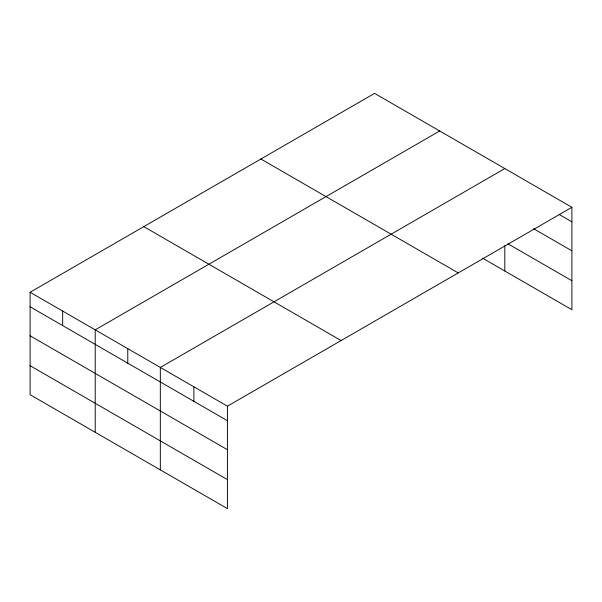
<?xml version="1.0" encoding="UTF-8"?>
<svg xmlns="http://www.w3.org/2000/svg" width="602" height="602" viewBox="0 0 602 602"><rect width="100%" height="100%" fill="white"/><g stroke="black" fill="none" stroke-linecap="round" stroke-linejoin="round"><path stroke-width="0.9" d="M571.9 207.299L374.579 93.378L30.1 292.263L30.1 394.701L227.421 508.622L227.421 406.177L571.9 207.299L571.9 309.737L482.834 258.318M439.693 130.973L95.214 329.851L95.214 432.296M504.815 168.56L160.328 367.446L160.328 469.891M559.123 214.44L571.9 221.822M533.568 228.7L571.9 250.831M508.005 243.84L571.9 280.728M260.899 159.011L458.22 272.924M143.78 226.63L341.101 340.551M30.1 292.263L227.421 406.177M30.1 306.787L227.421 420.708M30.1 335.796L227.421 449.717M30.1 365.692L227.421 479.613M504.815 245.736L504.815 271.005M193.874 386.815L193.874 401.338M127.775 348.648L127.775 363.179M62.661 311.053L62.661 325.584"/></g></svg>
